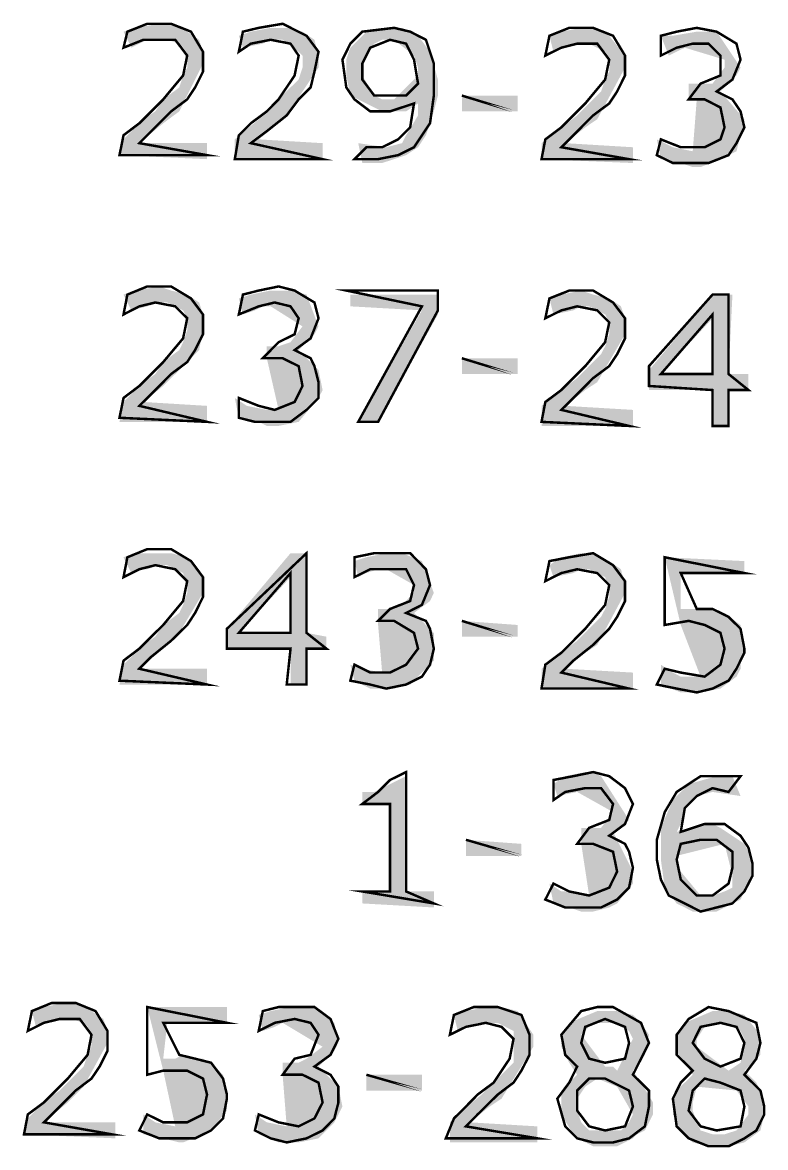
# Model space of a CAD drawing. Header units: millimetres. Extents: x 688550 to 690417, y 7458888 to 7459543.
# Drawn here: x 689944.83 to 689958.65, y 7459293.14 to 7459314.08 of the extents above; entities that cross this region are included whole.
import ezdxf

# ---------------------------------------------------------------- set-up
doc = ezdxf.new("R2010")
doc.units = ezdxf.units.MM
doc.header["$LTSCALE"] = 3
doc.header["$MEASUREMENT"] = 0
doc.layers.add('H', color=7, linetype='Continuous')
doc.layers.add('P', color=7, linetype='Continuous')

msp = doc.modelspace()

# ---------------------------------------------------------------- hatches: boundary and pattern name
at = {"layer": 'H', "linetype": 'Continuous'}
for points in [[(689948.26, 7459311.535), (689946.631, 7459311.61), (689946.706, 7459311.904), (689946.925, 7459312.127), (689947.076, 7459312.278), (689947.298, 7459312.425), (689947.445, 7459312.648), (689947.744, 7459312.87), (689947.815, 7459313.093), (689947.891, 7459313.24), (689947.891, 7459313.463), (689947.815, 7459313.61), (689947.744, 7459313.685), (689947.521, 7459313.757), (689947.147, 7459313.757), (689947, 7459313.685), (689946.853, 7459313.61), (689946.706, 7459313.908), (689946.925, 7459313.979), (689947.37, 7459314.055), (689947.592, 7459314.055), (689947.891, 7459313.908), (689948.113, 7459313.757), (689948.185, 7459313.534), (689948.185, 7459313.316), (689947.744, 7459312.425), (689947.445, 7459312.203), (689947, 7459311.833), (689948.26, 7459311.833), (689948.26, 7459311.535)], [(689950.411, 7459311.535), (689948.777, 7459311.535), (689948.777, 7459311.904), (689949.222, 7459312.278), (689949.373, 7459312.425), (689949.592, 7459312.648), (689949.814, 7459312.87), (689949.965, 7459313.017), (689950.037, 7459313.24), (689950.037, 7459313.463), (689949.965, 7459313.534), (689949.667, 7459313.757), (689949.445, 7459313.757), (689949.298, 7459313.685), (689948.928, 7459313.61), (689948.852, 7459313.832), (689949.075, 7459313.908), (689949.445, 7459313.979), (689949.743, 7459313.979), (689950.037, 7459313.908), (689950.259, 7459313.757), (689950.335, 7459313.463), (689950.335, 7459313.24), (689949.743, 7459312.35), (689949.592, 7459312.203), (689949.222, 7459311.904), (689950.411, 7459311.833), (689950.411, 7459311.535)], [(689951.15, 7459311.463), (689951.074, 7459311.833), (689951.595, 7459311.757), (689951.889, 7459311.833), (689951.965, 7459311.98), (689952.187, 7459312.35), (689952.187, 7459312.572), (689951.965, 7459312.425), (689951.742, 7459312.425), (689951.519, 7459312.425), (689950.927, 7459312.719), (689950.852, 7459313.093), (689950.852, 7459313.387), (689950.927, 7459313.61), (689951.074, 7459313.757), (689951.225, 7459313.908), (689951.519, 7459313.979), (689951.666, 7459313.979), (689951.742, 7459313.757), (689951.519, 7459313.757), (689951.372, 7459313.685), (689951.15, 7459313.316), (689951.15, 7459313.093), (689951.372, 7459312.719), (689951.519, 7459312.648), (689951.742, 7459312.648), (689952.187, 7459313.093), (689952.187, 7459313.24), (689952.112, 7459313.463), (689951.742, 7459313.757), (689951.666, 7459313.979), (689951.889, 7459313.979), (689952.187, 7459313.832), (689952.41, 7459313.534), (689952.557, 7459313.017), (689952.557, 7459312.719), (689952.481, 7459312.425), (689952.334, 7459311.98), (689952.187, 7459311.757), (689951.965, 7459311.61), (689951.519, 7459311.463), (689951.15, 7459311.463)], [(689956.186, 7459311.463), (689954.485, 7459311.535), (689954.485, 7459311.833), (689954.779, 7459312.056), (689955.148, 7459312.35), (689955.371, 7459312.572), (689955.593, 7459312.795), (689955.669, 7459313.017), (689955.745, 7459313.164), (689955.745, 7459313.387), (689955.669, 7459313.534), (689955.371, 7459313.685), (689955.224, 7459313.685), (689955.077, 7459313.685), (689954.854, 7459313.61), (689954.707, 7459313.534), (689954.632, 7459313.832), (689954.854, 7459313.908), (689955.224, 7459313.979), (689955.446, 7459313.979), (689955.745, 7459313.832), (689956.039, 7459313.463), (689956.039, 7459313.24), (689955.522, 7459312.278), (689955.299, 7459312.127), (689954.926, 7459311.833), (689956.186, 7459311.757), (689956.186, 7459311.463)], [(689957.299, 7459311.388), (689957.076, 7459311.463), (689956.706, 7459311.535), (689956.631, 7459311.904), (689956.929, 7459311.757), (689957.299, 7459311.682), (689957.374, 7459312.648), (689957.223, 7459312.648), (689957.223, 7459312.942), (689957.446, 7459312.942), (689957.668, 7459312.942), (689957.891, 7459313.24), (689957.891, 7459313.387), (689957.152, 7459313.61), (689956.853, 7459313.463), (689956.706, 7459313.832), (689956.929, 7459313.832), (689957.374, 7459313.908), (689957.521, 7459313.908), (689957.744, 7459313.908), (689958.189, 7459313.24), (689958.113, 7459313.093), (689957.966, 7459312.942), (689957.815, 7459312.795), (689958.26, 7459312.278), (689958.26, 7459312.056), (689958.189, 7459311.98), (689958.113, 7459311.682), (689957.815, 7459311.535), (689957.446, 7459311.388), (689957.299, 7459311.388)], [(689953.002, 7459312.425), (689953.002, 7459312.719), (689954.039, 7459312.719), (689954.039, 7459312.425), (689953.002, 7459312.425)], [(689948.26, 7459306.646), (689946.631, 7459306.646), (689946.706, 7459307.016), (689947.076, 7459307.385), (689947.298, 7459307.536), (689947.445, 7459307.759), (689947.744, 7459307.982), (689947.815, 7459308.129), (689947.891, 7459308.351), (689947.891, 7459308.574), (689947.815, 7459308.721), (689947.521, 7459308.868), (689947.37, 7459308.868), (689947.147, 7459308.796), (689946.853, 7459308.721), (689946.706, 7459309.015), (689946.925, 7459309.09), (689947.37, 7459309.166), (689947.592, 7459309.09), (689947.891, 7459309.015), (689948.113, 7459308.868), (689948.185, 7459308.645), (689948.185, 7459308.351), (689948.113, 7459307.982), (689947.744, 7459307.608), (689947.592, 7459307.461), (689947.445, 7459307.314), (689947.076, 7459307.016), (689948.26, 7459306.944), (689948.26, 7459306.646)], [(689949.373, 7459306.57), (689949.222, 7459306.646), (689948.852, 7459306.722), (689948.777, 7459307.091), (689948.999, 7459306.944), (689949.373, 7459306.869), (689949.592, 7459306.869), (689949.373, 7459307.83), (689949.373, 7459308.053), (689949.592, 7459308.053), (689949.814, 7459308.129), (689950.037, 7459308.423), (689949.445, 7459308.796), (689949.298, 7459308.796), (689949.151, 7459308.721), (689948.928, 7459308.645), (689948.852, 7459308.943), (689949.075, 7459309.015), (689949.445, 7459309.09), (689949.667, 7459309.09), (689949.814, 7459309.09), (689950.112, 7459309.015), (689950.335, 7459308.423), (689950.259, 7459308.276), (689949.965, 7459307.982), (689950.335, 7459307.608), (689950.411, 7459307.238), (689950.335, 7459307.091), (689949.965, 7459306.646), (689949.592, 7459306.57), (689949.373, 7459306.57)], [(689951.074, 7459306.646), (689952.259, 7459308.721), (689950.927, 7459308.796), (689950.927, 7459309.015), (689952.557, 7459309.015), (689952.557, 7459308.645), (689951.444, 7459306.646), (689951.074, 7459306.646)], [(689956.186, 7459306.57), (689954.485, 7459306.57), (689954.485, 7459306.944), (689954.854, 7459307.238), (689955.148, 7459307.461), (689955.371, 7459307.683), (689955.593, 7459307.906), (689955.669, 7459308.053), (689955.745, 7459308.276), (689955.745, 7459308.498), (689955.669, 7459308.645), (689955.371, 7459308.796), (689955.224, 7459308.796), (689955.077, 7459308.721), (689954.707, 7459308.645), (689954.632, 7459308.943), (689954.854, 7459309.015), (689955.224, 7459309.09), (689955.446, 7459309.015), (689955.745, 7459308.943), (689955.963, 7459308.796), (689956.039, 7459308.574), (689956.039, 7459308.276), (689955.522, 7459307.385), (689955.299, 7459307.238), (689954.926, 7459306.944), (689956.186, 7459306.869), (689956.186, 7459306.57)], [(689957.668, 7459306.57), (689957.668, 7459307.238), (689956.484, 7459307.238), (689956.484, 7459307.608), (689956.706, 7459307.536), (689957.668, 7459307.536), (689957.668, 7459308.574), (689956.706, 7459307.536), (689956.484, 7459307.608), (689957.668, 7459309.015), (689958.038, 7459309.015), (689957.966, 7459307.536), (689958.336, 7459307.536), (689958.336, 7459307.238), (689957.966, 7459307.238), (689957.966, 7459306.57), (689957.668, 7459306.57)], [(689954.039, 7459307.536), (689953.002, 7459307.536), (689953.002, 7459307.83), (689954.039, 7459307.83), (689954.039, 7459307.536)], [(689948.26, 7459301.757), (689946.631, 7459301.757), (689946.706, 7459302.127), (689947.076, 7459302.496), (689947.298, 7459302.648), (689947.445, 7459302.866), (689947.744, 7459303.089), (689947.815, 7459303.24), (689947.891, 7459303.462), (689947.891, 7459303.609), (689947.815, 7459303.832), (689947.521, 7459303.979), (689947.37, 7459303.979), (689947.147, 7459303.903), (689947, 7459303.903), (689946.853, 7459303.832), (689946.706, 7459304.126), (689946.925, 7459304.202), (689947.37, 7459304.202), (689947.592, 7459304.202), (689947.891, 7459304.126), (689948.185, 7459303.756), (689948.185, 7459303.462), (689947.744, 7459302.719), (689947.592, 7459302.572), (689947.445, 7459302.425), (689947, 7459302.051), (689948.26, 7459302.051), (689948.26, 7459301.757)], [(689949.814, 7459301.757), (689949.814, 7459302.425), (689948.63, 7459302.425), (689948.63, 7459302.795), (689948.852, 7459302.719), (689949.814, 7459302.719), (689949.814, 7459303.756), (689948.852, 7459302.719), (689948.63, 7459302.795), (689949.814, 7459304.202), (689950.112, 7459304.202), (689950.112, 7459302.719), (689950.482, 7459302.648), (689950.482, 7459302.425), (689950.112, 7459302.425), (689950.112, 7459301.757), (689949.814, 7459301.757)], [(689951.519, 7459301.682), (689951.297, 7459301.682), (689951.003, 7459301.829), (689950.927, 7459302.127), (689951.15, 7459302.051), (689951.519, 7459301.98), (689951.444, 7459302.866), (689951.444, 7459303.164), (689951.742, 7459303.164), (689951.889, 7459303.24), (689952.112, 7459303.462), (689952.112, 7459303.609), (689951.595, 7459303.903), (689951.444, 7459303.903), (689951.225, 7459303.832), (689951.074, 7459303.756), (689951.003, 7459304.055), (689951.225, 7459304.126), (689951.595, 7459304.202), (689951.742, 7459304.202), (689951.889, 7459304.202), (689952.259, 7459304.055), (689952.481, 7459303.462), (689952.41, 7459303.311), (689952.112, 7459303.089), (689952.481, 7459302.719), (689952.481, 7459302.349), (689952.481, 7459302.202), (689952.04, 7459301.757), (689951.742, 7459301.682), (689951.519, 7459301.682)], [(689956.186, 7459301.682), (689954.485, 7459301.682), (689954.485, 7459302.051), (689954.854, 7459302.349), (689955.148, 7459302.572), (689955.371, 7459302.795), (689955.593, 7459303.017), (689955.669, 7459303.164), (689955.745, 7459303.387), (689955.745, 7459303.534), (689955.669, 7459303.756), (689955.371, 7459303.903), (689955.224, 7459303.903), (689955.077, 7459303.832), (689954.707, 7459303.756), (689954.632, 7459303.979), (689954.854, 7459304.126), (689955.224, 7459304.202), (689955.446, 7459304.202), (689955.745, 7459304.055), (689955.963, 7459303.903), (689956.039, 7459303.609), (689956.039, 7459303.462), (689955.522, 7459302.496), (689955.299, 7459302.349), (689954.926, 7459302.051), (689956.186, 7459301.98), (689956.186, 7459301.682)], [(689957.299, 7459301.61), (689957.076, 7459301.61), (689956.706, 7459301.757), (689956.706, 7459302.127), (689956.929, 7459301.98), (689957.076, 7459301.904), (689957.299, 7459301.904), (689957.446, 7459301.904), (689957.076, 7459302.866), (689956.778, 7459304.126), (689958.26, 7459304.055), (689958.26, 7459303.832), (689957.076, 7459303.832), (689957.076, 7459303.164), (689957.446, 7459303.164), (689957.668, 7459303.164), (689957.815, 7459303.089), (689957.891, 7459303.089), (689958.189, 7459302.866), (689958.189, 7459302.719), (689958.26, 7459302.496), (689958.26, 7459302.349), (689958.189, 7459302.202), (689958.189, 7459302.051), (689958.113, 7459301.904), (689957.815, 7459301.682), (689957.446, 7459301.61), (689957.299, 7459301.61)], [(689954.039, 7459302.648), (689953.002, 7459302.648), (689953.002, 7459302.942), (689954.039, 7459302.866), (689954.039, 7459302.648)], [(689952.481, 7459297.608), (689951.15, 7459297.683), (689951.15, 7459297.906), (689951.666, 7459297.906), (689951.666, 7459299.535), (689951.15, 7459299.535), (689951.15, 7459299.758), (689951.372, 7459299.758), (689951.965, 7459300.052), (689951.965, 7459297.906), (689952.481, 7459297.906), (689952.481, 7459297.608)], [(689955.224, 7459297.532), (689955.001, 7459297.608), (689954.707, 7459297.683), (689954.632, 7459298.053), (689954.854, 7459297.906), (689955.077, 7459297.906), (689955.224, 7459297.83), (689955.371, 7459297.83), (689955.224, 7459298.792), (689955.224, 7459299.09), (689955.446, 7459299.09), (689955.593, 7459299.09), (689955.816, 7459299.384), (689955.148, 7459299.758), (689954.779, 7459299.682), (689954.707, 7459299.905), (689954.926, 7459300.052), (689955.299, 7459300.128), (689955.446, 7459300.128), (689955.593, 7459300.052), (689956.114, 7459299.237), (689955.963, 7459299.09), (689955.816, 7459299.015), (689956.186, 7459298.275), (689956.186, 7459298.053), (689955.892, 7459297.683), (689955.745, 7459297.608), (689955.446, 7459297.532), (689955.224, 7459297.532)], [(689957.446, 7459297.532), (689957.299, 7459297.532), (689957.152, 7459297.608), (689957, 7459297.683), (689956.778, 7459297.977), (689956.706, 7459298.498), (689956.706, 7459298.792), (689956.706, 7459299.09), (689956.929, 7459299.607), (689957.223, 7459299.905), (689957.744, 7459300.052), (689958.038, 7459300.052), (689958.189, 7459299.682), (689957.668, 7459299.758), (689957.374, 7459299.682), (689957.152, 7459299.46), (689957.076, 7459299.162), (689957, 7459299.015), (689957.521, 7459299.162), (689957.668, 7459299.162), (689957.815, 7459299.09), (689958.26, 7459298.792), (689958.336, 7459298.645), (689958.412, 7459298.498), (689958.412, 7459298.2), (689958.26, 7459297.906), (689958.189, 7459297.755), (689958.038, 7459297.683), (689957.744, 7459297.532), (689957.668, 7459297.83), (689957.891, 7459297.906), (689958.038, 7459297.977), (689958.038, 7459298.2), (689957.891, 7459298.792), (689957, 7459298.569), (689957.076, 7459298.275), (689957.446, 7459297.83), (689957.521, 7459297.83), (689957.668, 7459297.83), (689957.744, 7459297.532), (689957.446, 7459297.532)], [(689954.111, 7459298.569), (689953.078, 7459298.569), (689953.078, 7459298.868), (689954.111, 7459298.792), (689954.111, 7459298.569)], [(689946.555, 7459293.311), (689944.854, 7459293.387), (689944.925, 7459293.681), (689945.148, 7459293.903), (689945.295, 7459294.05), (689945.518, 7459294.201), (689945.74, 7459294.424), (689945.963, 7459294.647), (689946.038, 7459294.865), (689946.11, 7459295.016), (689946.11, 7459295.239), (689946.038, 7459295.386), (689945.963, 7459295.461), (689945.74, 7459295.533), (689945.593, 7459295.533), (689945.446, 7459295.533), (689945.224, 7459295.461), (689945.077, 7459295.386), (689945.001, 7459295.68), (689945.224, 7459295.755), (689945.593, 7459295.831), (689945.891, 7459295.831), (689946.11, 7459295.68), (689946.332, 7459295.533), (689946.408, 7459295.31), (689946.408, 7459295.088), (689945.963, 7459294.273), (689945.669, 7459293.979), (689945.224, 7459293.609), (689946.555, 7459293.609), (689946.555, 7459293.311)], [(689947.744, 7459293.235), (689947.445, 7459293.311), (689947.076, 7459293.387), (689947.076, 7459293.756), (689947.298, 7459293.609), (689947.668, 7459293.534), (689947.445, 7459294.571), (689947.147, 7459295.755), (689948.63, 7459295.755), (689948.63, 7459295.461), (689947.521, 7459295.461), (689947.445, 7459294.794), (689947.668, 7459294.794), (689947.815, 7459294.865), (689948.038, 7459294.794), (689948.185, 7459294.794), (689948.407, 7459294.647), (689948.558, 7459294.495), (689948.63, 7459294.201), (689948.63, 7459293.979), (689948.63, 7459293.828), (689948.336, 7459293.458), (689948.185, 7459293.387), (689947.815, 7459293.235), (689947.744, 7459293.235)], [(689949.743, 7459293.235), (689949.592, 7459293.235), (689949.222, 7459293.387), (689949.151, 7459293.756), (689949.373, 7459293.609), (689949.743, 7459293.534), (689949.667, 7459294.495), (689949.667, 7459294.718), (689949.965, 7459294.718), (689950.112, 7459294.794), (689950.411, 7459295.016), (689949.667, 7459295.461), (689949.52, 7459295.386), (689949.298, 7459295.31), (689949.222, 7459295.608), (689949.445, 7459295.68), (689949.814, 7459295.755), (689950.037, 7459295.755), (689950.188, 7459295.755), (689950.482, 7459295.608), (689950.629, 7459295.461), (689950.705, 7459295.088), (689950.629, 7459294.941), (689950.335, 7459294.647), (689950.705, 7459294.273), (689950.78, 7459293.903), (689950.705, 7459293.756), (689950.629, 7459293.609), (689950.558, 7459293.534), (689950.335, 7459293.311), (689949.965, 7459293.235), (689949.743, 7459293.235)], [(689954.409, 7459293.235), (689952.779, 7459293.235), (689952.779, 7459293.609), (689953.002, 7459293.828), (689953.372, 7459294.126), (689953.594, 7459294.348), (689953.817, 7459294.571), (689953.964, 7459294.718), (689953.964, 7459294.941), (689953.964, 7459295.163), (689953.964, 7459295.31), (689953.67, 7459295.461), (689953.447, 7459295.461), (689953.296, 7459295.461), (689953.078, 7459295.386), (689952.926, 7459295.31), (689952.855, 7459295.608), (689953.078, 7459295.68), (689953.447, 7459295.755), (689953.741, 7459295.755), (689954.039, 7459295.68), (689954.333, 7459295.239), (689954.333, 7459295.016), (689953.741, 7459294.05), (689953.519, 7459293.903), (689953.149, 7459293.609), (689954.409, 7459293.534), (689954.409, 7459293.235)], [(689955.446, 7459293.164), (689955.148, 7459293.311), (689955.077, 7459293.387), (689954.854, 7459293.756), (689954.854, 7459293.979), (689954.854, 7459294.201), (689955.001, 7459294.348), (689955.148, 7459294.495), (689955.299, 7459294.273), (689955.148, 7459294.05), (689955.148, 7459293.828), (689955.224, 7459293.609), (689955.371, 7459293.458), (689955.593, 7459293.458), (689955.816, 7459293.458), (689955.963, 7459293.458), (689956.114, 7459293.609), (689956.186, 7459293.756), (689955.892, 7459294.273), (689955.522, 7459294.424), (689955.299, 7459294.273), (689955.148, 7459294.495), (689955.001, 7459294.718), (689954.854, 7459295.016), (689954.854, 7459295.239), (689955.001, 7459295.461), (689955.522, 7459295.68), (689955.593, 7459295.461), (689955.446, 7459295.461), (689955.224, 7459295.239), (689955.669, 7459294.647), (689955.816, 7459294.647), (689955.892, 7459294.571), (689956.186, 7459295.163), (689956.114, 7459295.31), (689955.816, 7459295.461), (689955.593, 7459295.461), (689955.522, 7459295.68), (689955.892, 7459295.68), (689956.186, 7459295.608), (689956.337, 7459295.461), (689956.484, 7459295.239), (689956.408, 7459294.865), (689956.186, 7459294.571), (689956.337, 7459294.348), (689956.559, 7459293.979), (689956.559, 7459293.756), (689956.408, 7459293.458), (689956.261, 7459293.387), (689956.186, 7459293.311), (689955.892, 7459293.164), (689955.446, 7459293.164)], [(689957.966, 7459293.164), (689957.815, 7459293.164), (689957.593, 7459293.164), (689957.299, 7459293.235), (689957.076, 7459293.458), (689956.929, 7459293.756), (689956.929, 7459293.979), (689957, 7459294.201), (689957.299, 7459294.495), (689957.374, 7459294.273), (689957.299, 7459293.979), (689957.299, 7459293.828), (689957.374, 7459293.609), (689957.446, 7459293.458), (689957.668, 7459293.387), (689957.891, 7459293.387), (689958.113, 7459293.458), (689958.336, 7459293.756), (689958.336, 7459293.903), (689958.113, 7459294.201), (689957.374, 7459294.273), (689957.299, 7459294.495), (689957.152, 7459294.718), (689957.076, 7459294.794), (689957, 7459294.941), (689957, 7459295.239), (689957.152, 7459295.461), (689957.668, 7459295.68), (689957.815, 7459295.68), (689957.966, 7459295.68), (689958.26, 7459295.608), (689958.559, 7459295.239), (689958.559, 7459295.016), (689958.559, 7459294.865), (689958.26, 7459294.571), (689958.189, 7459294.718), (689958.26, 7459295.163), (689958.189, 7459295.31), (689957.891, 7459295.461), (689957.744, 7459295.461), (689957.521, 7459295.386), (689957.374, 7459295.163), (689957.374, 7459295.016), (689957.966, 7459294.571), (689957.966, 7459294.571), (689958.189, 7459294.718), (689958.26, 7459294.571), (689958.483, 7459294.348), (689958.559, 7459294.201), (689958.63, 7459293.979), (689958.63, 7459293.756), (689958.559, 7459293.458), (689958.26, 7459293.235), (689957.966, 7459293.164)], [(689952.259, 7459294.201), (689951.225, 7459294.201), (689951.225, 7459294.495), (689952.259, 7459294.495), (689952.259, 7459294.201)]]:
    msp.add_hatch(color=256, dxfattribs=at).paths.add_polyline_path(points)

# ---------------------------------------------------------------- linework, layer by layer
at = {"layer": 'P', "const_width": 0.0462}
for points in [[(689948.26, 7459311.61), (689947, 7459311.833), (689947.223, 7459312.056), (689947.592, 7459312.425), (689947.891, 7459312.648), (689948.038, 7459312.87), (689948.185, 7459313.164), (689948.185, 7459313.534), (689947.962, 7459313.908), (689947.592, 7459314.055), (689947.147, 7459314.055), (689946.778, 7459313.908), (689946.706, 7459313.61), (689947.076, 7459313.757), (689947.37, 7459313.757), (689947.668, 7459313.757), (689947.891, 7459313.463), (689947.815, 7459313.093), (689947.445, 7459312.648), (689947.223, 7459312.425), (689947, 7459312.203), (689946.706, 7459311.98), (689946.631, 7459311.61), (689948.26, 7459311.61), (689948.26, 7459311.61)], [(689950.411, 7459311.535), (689949.075, 7459311.833), (689949.373, 7459312.056), (689949.743, 7459312.35), (689949.965, 7459312.648), (689950.188, 7459312.87), (689950.259, 7459313.164), (689950.335, 7459313.534), (689950.112, 7459313.832), (689949.667, 7459314.055), (689949.222, 7459313.979), (689948.928, 7459313.908), (689948.852, 7459313.534), (689949.075, 7459313.685), (689949.445, 7459313.757), (689949.814, 7459313.685), (689949.965, 7459313.463), (689949.89, 7459313.093), (689949.592, 7459312.648), (689949.373, 7459312.425), (689949.075, 7459312.203), (689948.852, 7459311.98), (689948.777, 7459311.535), (689950.411, 7459311.535), (689950.411, 7459311.535)], [(689952.481, 7459312.87), (689952.481, 7459313.316), (689952.334, 7459313.757), (689952.04, 7459313.908), (689951.742, 7459313.979), (689951.15, 7459313.908), (689950.927, 7459313.685), (689950.78, 7459313.387), (689950.852, 7459312.87), (689951.003, 7459312.648), (689951.297, 7459312.425), (689951.666, 7459312.425), (689952.112, 7459312.572), (689952.04, 7459312.127), (689951.818, 7459311.904), (689951.519, 7459311.757), (689951.225, 7459311.757), (689951.003, 7459311.535), (689951.444, 7459311.535), (689951.818, 7459311.61), (689952.112, 7459311.757), (689952.41, 7459312.203), (689952.481, 7459312.719), (689952.481, 7459312.87), (689952.481, 7459312.87)], [(689956.114, 7459311.535), (689954.854, 7459311.757), (689955.077, 7459311.98), (689955.446, 7459312.35), (689955.745, 7459312.572), (689955.892, 7459312.795), (689956.039, 7459313.093), (689956.039, 7459313.463), (689955.816, 7459313.832), (689955.446, 7459313.979), (689955.001, 7459313.979), (689954.632, 7459313.832), (689954.556, 7459313.463), (689954.854, 7459313.61), (689955.148, 7459313.685), (689955.522, 7459313.685), (689955.745, 7459313.387), (689955.669, 7459313.017), (689955.299, 7459312.572), (689955.077, 7459312.35), (689954.854, 7459312.127), (689954.556, 7459311.904), (689954.485, 7459311.535), (689956.114, 7459311.535), (689956.114, 7459311.535)], [(689958.038, 7459312.648), (689957.744, 7459312.795), (689958.038, 7459313.017), (689958.189, 7459313.387), (689958.113, 7459313.685), (689957.744, 7459313.908), (689957.374, 7459313.979), (689957, 7459313.908), (689956.706, 7459313.832), (689956.706, 7459313.463), (689957, 7459313.61), (689957.299, 7459313.685), (689957.593, 7459313.685), (689957.815, 7459313.463), (689957.815, 7459313.093), (689957.446, 7459312.942), (689957.223, 7459312.648), (689957.521, 7459312.648), (689957.815, 7459312.497), (689957.891, 7459312.127), (689957.815, 7459311.904), (689957.521, 7459311.757), (689957.076, 7459311.757), (689956.706, 7459311.904), (689956.631, 7459311.61), (689956.929, 7459311.463), (689957.223, 7459311.463), (689957.593, 7459311.463), (689957.966, 7459311.61), (689958.113, 7459311.833), (689958.26, 7459312.127), (689958.189, 7459312.425), (689958.038, 7459312.648), (689958.038, 7459312.648)], [(689952.187, 7459312.942), (689951.965, 7459312.719), (689951.666, 7459312.719), (689951.372, 7459312.719), (689951.15, 7459313.017), (689951.15, 7459313.316), (689951.297, 7459313.61), (689951.666, 7459313.757), (689951.965, 7459313.685), (689952.112, 7459313.387), (689952.187, 7459312.942), (689952.187, 7459312.942)], [(689953.964, 7459312.425), (689953.002, 7459312.719), (689953.964, 7459312.425), (689953.964, 7459312.425)], [(689948.26, 7459306.646), (689947, 7459306.944), (689947.223, 7459307.163), (689947.592, 7459307.536), (689947.891, 7459307.759), (689948.038, 7459307.982), (689948.185, 7459308.276), (689948.185, 7459308.645), (689947.962, 7459308.943), (689947.592, 7459309.166), (689947.147, 7459309.166), (689946.778, 7459309.015), (689946.706, 7459308.645), (689947, 7459308.796), (689947.298, 7459308.868), (689947.668, 7459308.796), (689947.891, 7459308.574), (689947.815, 7459308.2), (689947.445, 7459307.759), (689947.223, 7459307.536), (689947, 7459307.314), (689946.706, 7459307.091), (689946.631, 7459306.722), (689948.26, 7459306.646), (689948.26, 7459306.646)], [(689950.188, 7459307.83), (689949.89, 7459307.982), (689950.188, 7459308.2), (689950.335, 7459308.574), (689950.259, 7459308.868), (689949.89, 7459309.09), (689949.592, 7459309.166), (689949.222, 7459309.09), (689948.928, 7459309.015), (689948.852, 7459308.645), (689949.222, 7459308.796), (689949.52, 7459308.868), (689949.814, 7459308.796), (689949.965, 7459308.574), (689949.89, 7459308.276), (689949.592, 7459308.129), (689949.298, 7459307.83), (689949.667, 7459307.83), (689949.965, 7459307.683), (689950.037, 7459307.314), (689949.89, 7459307.016), (689949.52, 7459306.869), (689949.222, 7459306.944), (689948.852, 7459307.091), (689948.852, 7459306.722), (689949.151, 7459306.646), (689949.445, 7459306.646), (689949.814, 7459306.646), (689950.112, 7459306.869), (689950.335, 7459307.091), (689950.335, 7459307.385), (689950.259, 7459307.683), (689950.188, 7459307.83), (689950.188, 7459307.83)], [(689952.557, 7459308.721), (689952.557, 7459309.09), (689950.852, 7459309.09), (689952.259, 7459308.796), (689951.074, 7459306.646), (689951.444, 7459306.646), (689952.557, 7459308.721), (689952.557, 7459308.721)], [(689956.114, 7459306.57), (689954.854, 7459306.869), (689955.077, 7459307.091), (689955.446, 7459307.461), (689955.745, 7459307.683), (689955.892, 7459307.906), (689956.039, 7459308.2), (689956.039, 7459308.574), (689955.816, 7459308.868), (689955.446, 7459309.09), (689955.001, 7459309.09), (689954.632, 7459308.943), (689954.556, 7459308.574), (689954.854, 7459308.721), (689955.148, 7459308.796), (689955.522, 7459308.721), (689955.745, 7459308.498), (689955.669, 7459308.129), (689955.299, 7459307.683), (689955.077, 7459307.461), (689954.854, 7459307.238), (689954.556, 7459307.016), (689954.485, 7459306.646), (689956.114, 7459306.57), (689956.114, 7459306.57)], [(689958.336, 7459307.238), (689957.966, 7459307.536), (689957.966, 7459309.015), (689957.668, 7459309.015), (689956.484, 7459307.683), (689956.484, 7459307.314), (689957.668, 7459307.238), (689957.668, 7459306.57), (689957.966, 7459306.57), (689957.966, 7459307.238), (689958.336, 7459307.238), (689958.336, 7459307.238)], [(689957.668, 7459307.536), (689956.706, 7459307.536), (689957.668, 7459308.645), (689957.668, 7459307.536), (689957.668, 7459307.536)], [(689953.964, 7459307.536), (689953.002, 7459307.83), (689953.964, 7459307.536), (689953.964, 7459307.536)], [(689948.26, 7459301.757), (689947, 7459302.051), (689947.223, 7459302.274), (689947.592, 7459302.572), (689947.891, 7459302.866), (689948.038, 7459303.089), (689948.185, 7459303.387), (689948.185, 7459303.756), (689947.962, 7459304.055), (689947.592, 7459304.277), (689947.147, 7459304.277), (689946.778, 7459304.126), (689946.706, 7459303.756), (689947, 7459303.903), (689947.298, 7459303.979), (689947.668, 7459303.903), (689947.891, 7459303.681), (689947.815, 7459303.311), (689947.445, 7459302.866), (689947.223, 7459302.648), (689947, 7459302.425), (689946.706, 7459302.202), (689946.631, 7459301.829), (689948.26, 7459301.757), (689948.26, 7459301.757)], [(689950.482, 7459302.425), (689950.112, 7459302.719), (689950.112, 7459304.202), (689948.63, 7459302.795), (689948.63, 7459302.425), (689949.814, 7459302.425), (689949.743, 7459301.757), (689950.112, 7459301.757), (689950.112, 7459302.425), (689950.482, 7459302.425), (689950.482, 7459302.425)], [(689952.334, 7459302.942), (689951.965, 7459303.089), (689952.259, 7459303.24), (689952.41, 7459303.609), (689952.334, 7459303.903), (689952.04, 7459304.202), (689951.742, 7459304.202), (689951.372, 7459304.202), (689951.003, 7459304.126), (689951.003, 7459303.756), (689951.297, 7459303.903), (689951.666, 7459303.903), (689951.965, 7459303.903), (689952.112, 7459303.609), (689952.04, 7459303.311), (689951.666, 7459303.164), (689951.444, 7459302.942), (689951.742, 7459302.942), (689952.112, 7459302.719), (689952.187, 7459302.425), (689951.965, 7459302.127), (689951.666, 7459301.98), (689951.297, 7459301.98), (689951.003, 7459302.127), (689950.927, 7459301.829), (689951.297, 7459301.757), (689951.595, 7459301.682), (689951.965, 7459301.757), (689952.259, 7459301.904), (689952.41, 7459302.127), (689952.481, 7459302.425), (689952.41, 7459302.795), (689952.334, 7459302.942), (689952.334, 7459302.942)], [(689956.114, 7459301.682), (689954.854, 7459301.98), (689955.077, 7459302.202), (689955.446, 7459302.496), (689955.745, 7459302.795), (689955.892, 7459303.017), (689956.039, 7459303.311), (689956.039, 7459303.681), (689955.816, 7459303.979), (689955.446, 7459304.202), (689955.001, 7459304.126), (689954.632, 7459304.055), (689954.556, 7459303.681), (689954.854, 7459303.832), (689955.148, 7459303.903), (689955.522, 7459303.832), (689955.745, 7459303.609), (689955.669, 7459303.24), (689955.299, 7459302.795), (689955.077, 7459302.572), (689954.854, 7459302.349), (689954.556, 7459302.127), (689954.485, 7459301.682), (689956.114, 7459301.682), (689956.114, 7459301.682)], [(689958.26, 7459302.425), (689958.189, 7459302.795), (689957.966, 7459303.017), (689957.668, 7459303.164), (689957.374, 7459303.164), (689957.076, 7459303.832), (689958.26, 7459303.832), (689956.778, 7459304.126), (689956.778, 7459302.866), (689957.223, 7459302.942), (689957.521, 7459302.866), (689957.815, 7459302.719), (689957.891, 7459302.425), (689957.815, 7459302.127), (689957.521, 7459301.904), (689957.076, 7459301.98), (689956.778, 7459302.051), (689956.631, 7459301.757), (689957, 7459301.682), (689957.374, 7459301.61), (689957.668, 7459301.682), (689957.966, 7459301.829), (689958.113, 7459302.051), (689958.26, 7459302.349), (689958.26, 7459302.425), (689958.26, 7459302.425)], [(689949.814, 7459302.719), (689948.852, 7459302.719), (689949.814, 7459303.832), (689949.814, 7459302.719), (689949.814, 7459302.719)], [(689953.964, 7459302.648), (689953.002, 7459302.942), (689953.964, 7459302.648), (689953.964, 7459302.648)], [(689952.481, 7459297.683), (689951.965, 7459297.906), (689951.965, 7459300.128), (689951.666, 7459299.981), (689951.444, 7459299.758), (689951.15, 7459299.535), (689951.666, 7459299.535), (689951.666, 7459297.906), (689951.15, 7459297.906), (689952.481, 7459297.683), (689952.481, 7459297.683)], [(689956.039, 7459298.792), (689955.745, 7459298.943), (689956.039, 7459299.162), (689956.186, 7459299.535), (689956.039, 7459299.829), (689955.745, 7459300.052), (689955.446, 7459300.128), (689955.077, 7459300.052), (689954.707, 7459299.981), (689954.707, 7459299.607), (689954.926, 7459299.758), (689955.299, 7459299.829), (689955.593, 7459299.829), (689955.816, 7459299.535), (689955.745, 7459299.237), (689955.371, 7459299.09), (689955.148, 7459298.792), (689955.446, 7459298.792), (689955.816, 7459298.645), (689955.892, 7459298.275), (689955.745, 7459297.977), (689955.371, 7459297.83), (689955.001, 7459297.906), (689954.707, 7459298.053), (689954.556, 7459297.755), (689954.926, 7459297.608), (689955.224, 7459297.608), (689955.593, 7459297.608), (689955.892, 7459297.755), (689956.114, 7459297.977), (689956.186, 7459298.347), (689956.114, 7459298.645), (689956.039, 7459298.792), (689956.039, 7459298.792)], [(689958.412, 7459298.422), (689958.336, 7459298.721), (689958.189, 7459298.943), (689957.891, 7459299.162), (689957.521, 7459299.162), (689957.076, 7459299.015), (689957.152, 7459299.46), (689957.374, 7459299.682), (689957.668, 7459299.829), (689957.966, 7459299.758), (689958.189, 7459300.052), (689957.891, 7459300.052), (689957.446, 7459300.052), (689957, 7459299.758), (689956.778, 7459299.384), (689956.631, 7459298.868), (689956.631, 7459298.498), (689956.706, 7459298.128), (689956.853, 7459297.83), (689957.152, 7459297.683), (689957.446, 7459297.532), (689958.038, 7459297.683), (689958.26, 7459297.906), (689958.412, 7459298.2), (689958.412, 7459298.422), (689958.412, 7459298.422)], [(689954.111, 7459298.569), (689953.078, 7459298.868), (689954.111, 7459298.569), (689954.111, 7459298.569)], [(689958.038, 7459298.347), (689957.966, 7459298.053), (689957.668, 7459297.83), (689957.374, 7459297.83), (689957.076, 7459298.128), (689957, 7459298.498), (689957.076, 7459298.792), (689957.446, 7459298.868), (689957.744, 7459298.868), (689958.038, 7459298.645), (689958.038, 7459298.347), (689958.038, 7459298.347)], [(689946.484, 7459293.387), (689945.224, 7459293.609), (689945.446, 7459293.828), (689945.816, 7459294.201), (689946.11, 7459294.424), (689946.261, 7459294.647), (689946.408, 7459294.941), (689946.408, 7459295.31), (689946.185, 7459295.68), (689945.816, 7459295.831), (689945.371, 7459295.831), (689945.001, 7459295.68), (689944.925, 7459295.31), (689945.224, 7459295.461), (689945.518, 7459295.533), (689945.891, 7459295.533), (689946.11, 7459295.239), (689946.038, 7459294.865), (689945.669, 7459294.424), (689945.446, 7459294.201), (689945.224, 7459293.979), (689944.925, 7459293.756), (689944.854, 7459293.387), (689946.484, 7459293.387), (689946.484, 7459293.387)], [(689948.63, 7459294.126), (689948.558, 7459294.424), (689948.336, 7459294.718), (689948.038, 7459294.794), (689947.744, 7459294.865), (689947.445, 7459295.461), (689948.63, 7459295.461), (689947.147, 7459295.755), (689947.147, 7459294.495), (689947.445, 7459294.571), (689947.891, 7459294.571), (689948.185, 7459294.424), (689948.26, 7459294.126), (689948.185, 7459293.756), (689947.891, 7459293.609), (689947.445, 7459293.609), (689947.147, 7459293.756), (689947, 7459293.458), (689947.37, 7459293.311), (689947.744, 7459293.311), (689948.038, 7459293.311), (689948.336, 7459293.458), (689948.558, 7459293.681), (689948.63, 7459294.05), (689948.63, 7459294.126), (689948.63, 7459294.126)], [(689950.558, 7459294.495), (689950.259, 7459294.647), (689950.558, 7459294.865), (689950.705, 7459295.163), (689950.558, 7459295.533), (689950.259, 7459295.755), (689949.965, 7459295.755), (689949.592, 7459295.755), (689949.298, 7459295.68), (689949.222, 7459295.31), (689949.52, 7459295.461), (689949.89, 7459295.533), (689950.188, 7459295.461), (689950.335, 7459295.239), (689950.188, 7459294.865), (689949.89, 7459294.794), (689949.667, 7459294.495), (689950.037, 7459294.495), (689950.335, 7459294.348), (689950.411, 7459293.979), (689950.259, 7459293.681), (689949.965, 7459293.534), (689949.592, 7459293.609), (689949.222, 7459293.756), (689949.151, 7459293.458), (689949.445, 7459293.311), (689949.743, 7459293.235), (689950.112, 7459293.311), (689950.411, 7459293.458), (689950.629, 7459293.681), (689950.705, 7459293.979), (689950.705, 7459294.273), (689950.558, 7459294.495), (689950.558, 7459294.495)], [(689954.409, 7459293.311), (689953.078, 7459293.534), (689953.296, 7459293.756), (689953.67, 7459294.126), (689953.964, 7459294.348), (689954.111, 7459294.571), (689954.262, 7459294.865), (689954.262, 7459295.239), (689954.111, 7459295.608), (689953.67, 7459295.755), (689953.225, 7459295.755), (689952.855, 7459295.608), (689952.779, 7459295.239), (689953.078, 7459295.386), (689953.447, 7459295.461), (689953.741, 7459295.386), (689953.964, 7459295.163), (689953.892, 7459294.794), (689953.594, 7459294.348), (689953.296, 7459294.126), (689953.078, 7459293.903), (689952.855, 7459293.681), (689952.704, 7459293.311), (689954.409, 7459293.311), (689954.409, 7459293.311)], [(689956.484, 7459293.903), (689956.484, 7459294.201), (689956.186, 7459294.495), (689956.337, 7459294.794), (689956.484, 7459295.088), (689956.337, 7459295.461), (689955.816, 7459295.755), (689955.522, 7459295.755), (689955.224, 7459295.68), (689954.854, 7459295.239), (689954.926, 7459294.865), (689955.148, 7459294.647), (689955.001, 7459294.348), (689954.779, 7459294.05), (689954.926, 7459293.534), (689955.148, 7459293.311), (689955.446, 7459293.235), (689955.816, 7459293.235), (689956.114, 7459293.311), (689956.408, 7459293.534), (689956.484, 7459293.903), (689956.484, 7459293.903)], [(689958.63, 7459293.903), (689958.559, 7459294.201), (689958.26, 7459294.495), (689958.483, 7459294.794), (689958.559, 7459295.088), (689958.483, 7459295.461), (689957.966, 7459295.68), (689957.593, 7459295.755), (689957.223, 7459295.533), (689957, 7459295.239), (689957, 7459294.865), (689957.299, 7459294.571), (689957.076, 7459294.348), (689956.929, 7459294.05), (689957, 7459293.534), (689957.223, 7459293.311), (689957.593, 7459293.164), (689957.966, 7459293.164), (689958.26, 7459293.311), (689958.483, 7459293.458), (689958.63, 7459293.756), (689958.63, 7459293.903), (689958.63, 7459293.903)], [(689956.114, 7459295.088), (689956.039, 7459294.794), (689955.669, 7459294.718), (689955.371, 7459294.794), (689955.224, 7459295.088), (689955.299, 7459295.386), (689955.669, 7459295.533), (689956.039, 7459295.386), (689956.114, 7459295.088), (689956.114, 7459295.088)], [(689958.26, 7459295.088), (689958.189, 7459294.794), (689957.815, 7459294.647), (689957.521, 7459294.794), (689957.299, 7459295.088), (689957.446, 7459295.386), (689957.815, 7459295.461), (689958.113, 7459295.386), (689958.26, 7459295.088), (689958.26, 7459295.088)], [(689952.259, 7459294.201), (689951.225, 7459294.495), (689952.259, 7459294.201), (689952.259, 7459294.201)], [(689956.186, 7459293.903), (689956.039, 7459293.534), (689955.669, 7459293.458), (689955.371, 7459293.534), (689955.148, 7459293.828), (689955.148, 7459294.201), (689955.371, 7459294.424), (689955.669, 7459294.424), (689956.114, 7459294.201), (689956.186, 7459293.903), (689956.186, 7459293.903)], [(689958.26, 7459293.903), (689958.189, 7459293.534), (689957.744, 7459293.458), (689957.446, 7459293.534), (689957.223, 7459293.828), (689957.299, 7459294.201), (689957.521, 7459294.424), (689957.815, 7459294.348), (689958.189, 7459294.201), (689958.26, 7459293.903), (689958.26, 7459293.903)]]:
    msp.add_lwpolyline(points, dxfattribs=at)

doc.saveas('drawing.dxf')
